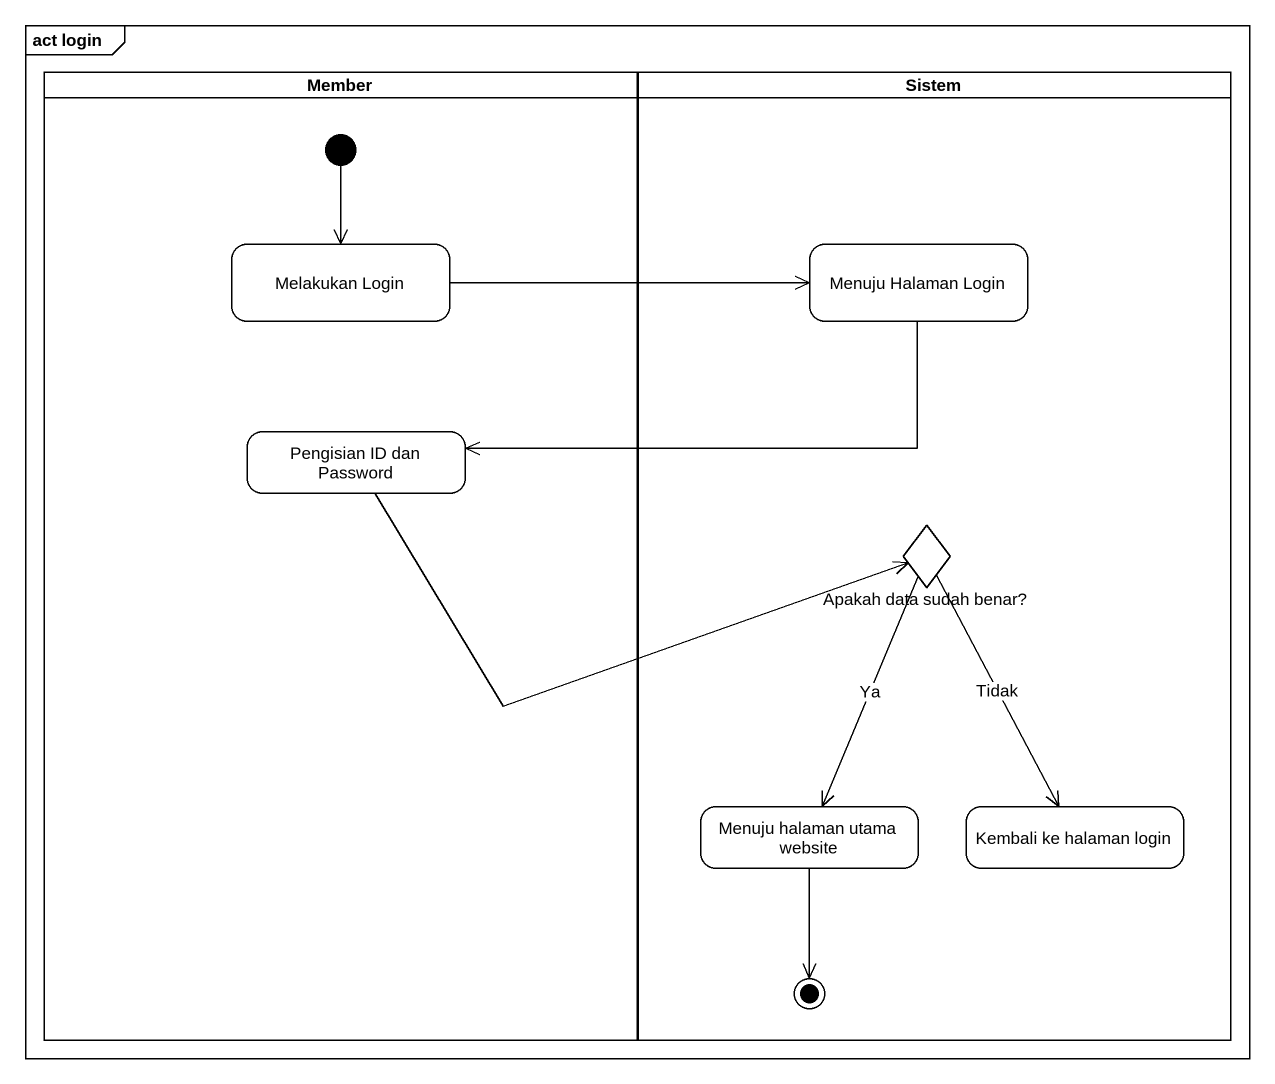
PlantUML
@startuml
mainframe act login
hide empty description
state Member <<partition>> {
  state "Melakukan Login" as Melakukan_Login
  state "Pengisian ID dan Password" as Pengisian_ID_dan_Password
  [*] --> Melakukan_Login
}
state Sistem <<partition>> {
  state "Menuju Halaman Login" as Menuju_Halaman_Login
  state "Apakah data sudah benar?" as Apakah_data_sudah_benar <<choice>>
  state "Menuju halaman utama website" as Menuju_halaman_utama_website
  state "Kembali ke halaman login" as Kembali_ke_halaman_login
  Menuju_halaman_utama_website --> [*]
}
Melakukan_Login -right-> Menuju_Halaman_Login
Menuju_Halaman_Login -left-> Pengisian_ID_dan_Password
Pengisian_ID_dan_Password -right-> Apakah_data_sudah_benar
Apakah_data_sudah_benar --> Menuju_halaman_utama_website : Ya
Apakah_data_sudah_benar --> Kembali_ke_halaman_login : Tidak
@enduml
